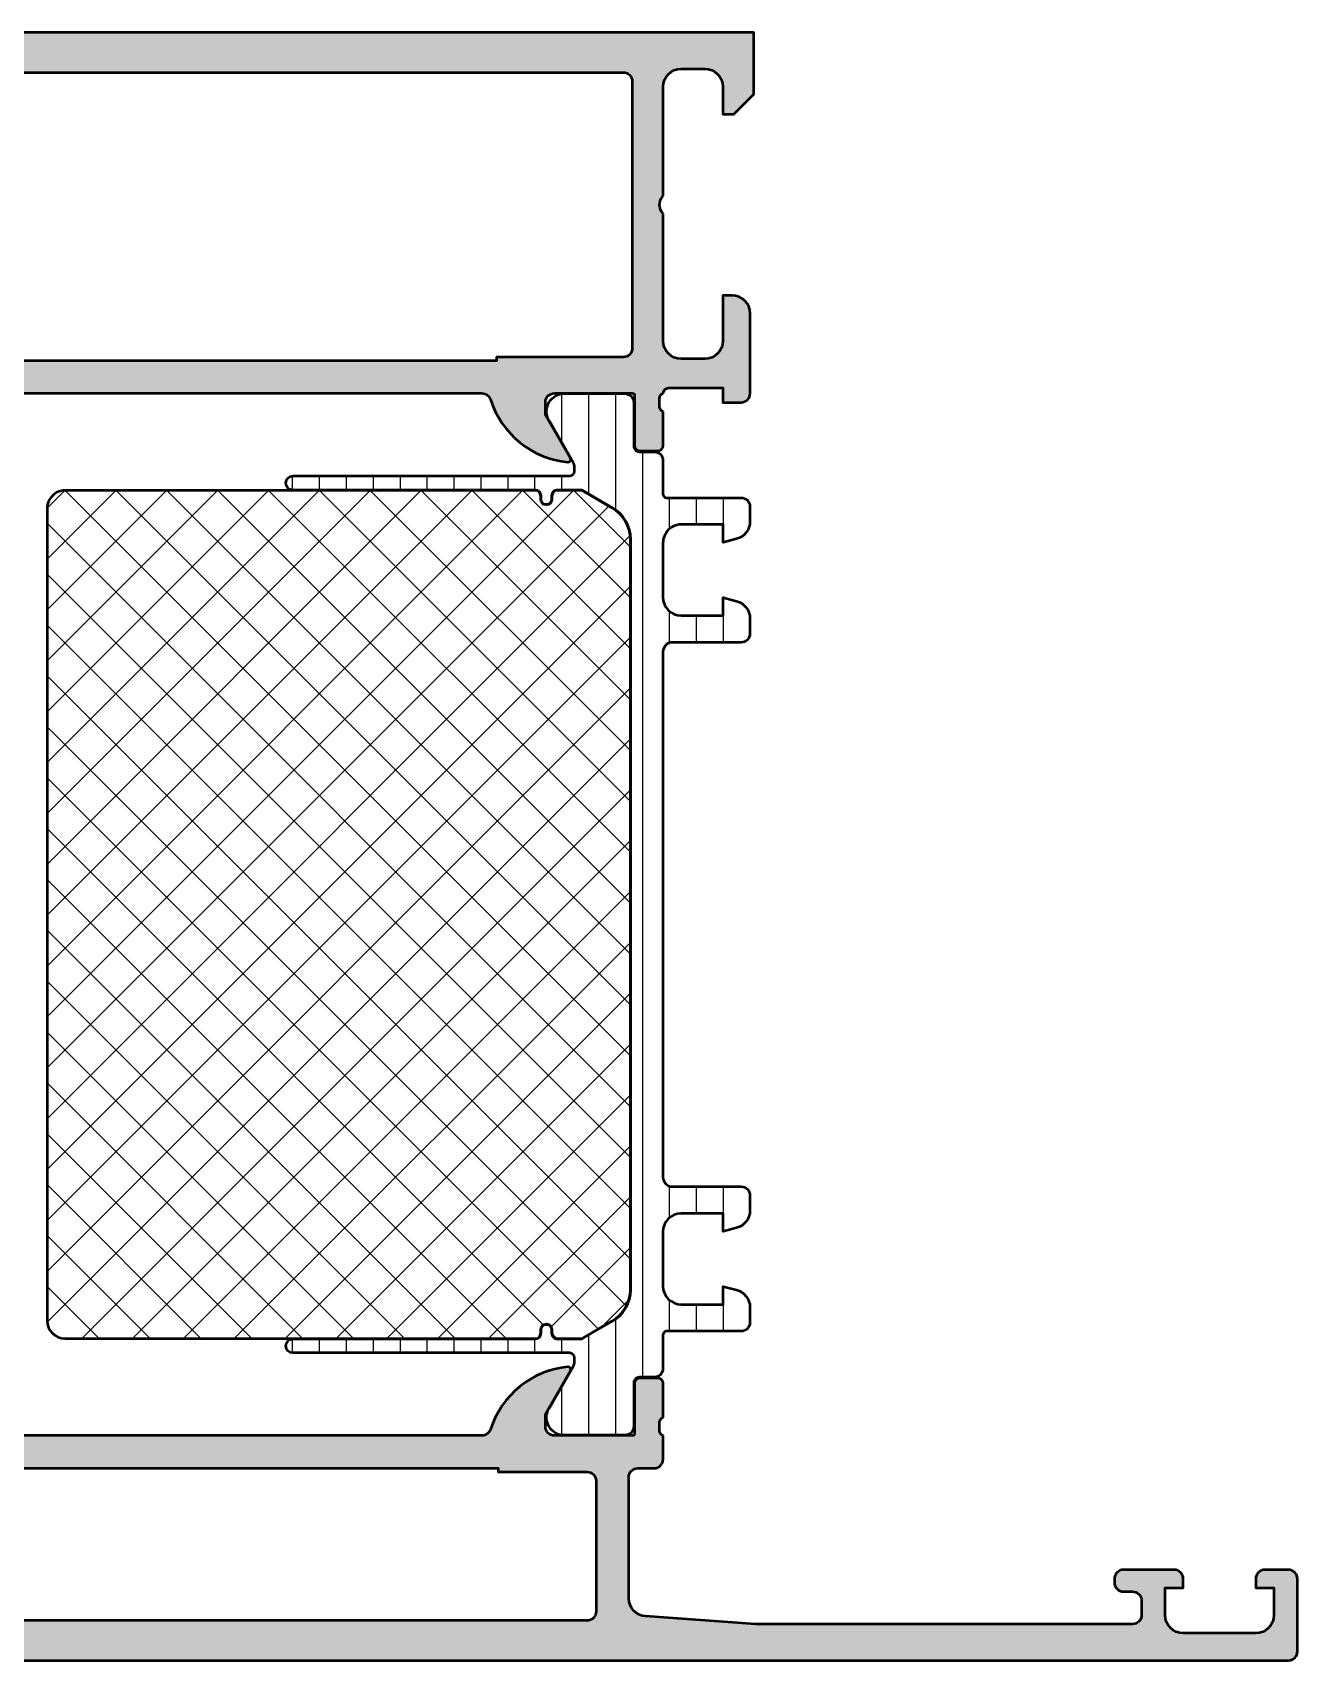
# Model space of a CAD drawing. Extents: x 0 to 155, y 0 to 90.
# Drawn here: x 85.2 to 155, y 0 to 89.8 of the extents above; entities that cross this region are included whole.
import ezdxf

# ---------------------------------------------------------------- set-up
doc = ezdxf.new("R2010")
doc.units = 0
for name, color, linetype, lineweight in [('0S-Alu contour', 7, 'Continuous', 50), ('0S-Alu hatch', 252, 'Continuous', 25), ('0S-Plastic contour', 254, 'Continuous', 50), ('0S-Plastic hatch', 253, 'Continuous', 25), ('0S-PT contour', 91, 'Continuous', 50), ('0S-PT hatch', 103, 'Continuous', 25)]:
    doc.layers.add(name, color=color, linetype=linetype, lineweight=lineweight)

# ---------------------------------------------------------------- blocks, each defined once
blk = doc.blocks.new('345200__18852E1C_1FC7_4A7A_BAAA_ACDECFF277E5_')
at = {"layer": '0S-Alu hatch'}
h = blk.add_hatch(color=256, dxfattribs=at)
edge = h.paths.add_edge_path()
edge.add_line((0, 89.8), (0, 86.39999847412109))
edge.add_line((0, 86.39999847412109), (1.0999755859375, 85.29999999999998))
edge.add_line((1.0999755859375, 85.29999999999998), (1.699981689453125, 85.29999999999998))
edge.add_line((1.699981689453125, 85.29999999999998), (1.699981688716113, 86.79996542079876))
edge.add_ellipse((2.70002008335166, 86.79996542079876), major_axis=(-1.000038394635547, 0), ratio=1, start_angle=270.0000000000005, end_angle=360, ccw=False)
edge.add_line((2.700020083351651, 87.8000038154343), (3.999954429093549, 87.8000038157356))
edge.add_ellipse((3.99995442852657, 86.79995824322383), major_axis=(-1.000045572511766, 0), ratio=1, start_angle=180, end_angle=269.99999996751603, ccw=False)
edge.add_line((5.000000001038332, 86.79995824322384), (5, 80.8))
edge.add_ellipse((4.474877689036589, 80.29999999999998), major_axis=(-0.7250885749145083, 0), ratio=1, start_angle=136.4038464693326, end_angle=223.5961535306675, ccw=False)
edge.add_line((5, 79.8), (5.000000000364526, 72.80002700151539))
edge.add_ellipse((3.999972998484607, 72.80002700151539), major_axis=(-1.000027001879918, 0), ratio=1, start_angle=89.99999999999977, end_angle=180, ccw=False)
edge.add_line((3.999972998484603, 71.79999999963547), (2.699981689453123, 71.79999999999998))
edge.add_ellipse((2.700001512600939, 72.8000198231478), major_axis=(-1.000019823344284, 0), ratio=1, start_angle=0, end_angle=89.99886423980797, ccw=False)
edge.add_line((1.699981689256651, 72.8000198231478), (1.699981689453125, 75.3))
edge.add_line((1.699981689453125, 75.3), (1.200016055021636, 75.30000000059047))
edge.add_arc((1.200016055021636, 74.29996563443149), 1.000034366158985, 90, 180)
edge.add_line((0.1999816888626515, 74.29996563443149), (0.199981689453125, 69.90004511945664))
edge.add_ellipse((0.1211452429100608, 69.6325245274635), major_axis=(-0.278895056327454, 0), ratio=1, start_angle=178.8354106259059, end_angle=253.58012358050462, ccw=False)
edge.add_line((0.3999826894531289, 69.62685611946515), (0.3999826894531287, 69.17326211946504))
edge.add_ellipse((0.1211145938099747, 69.16760145998806), major_axis=(-0.2789255417371335, 0), ratio=1, start_angle=106.4245945553528, end_angle=181.1628700728662, ccw=False)
edge.add_line((0.1999816894531285, 68.90005811946514), (0.1999816894531423, 67.02004711945659))
edge.add_arc((0.4999816894531251, 67.02004711945659), 0.2999999999999829, 180, 269.9999999999992)
edge.add_line((0.4999816894531207, 66.7200471194566), (1.479956008495917, 66.7200471194566))
edge.add_arc((1.479956008495918, 67.0200471194566), 0.2999999999999971, 269.9999999999999, 360)
edge.add_line((1.779956008495915, 67.0200471194566), (1.779956008495917, 69.78004511945662))
edge.add_ellipse((1.899956008496017, 69.7800451194566), major_axis=(-0.1200000000001002, 0), ratio=1, start_angle=268.4287599274838, end_angle=360, ccw=False)
edge.add_line((1.903246393556587, 69.89999999999999), (6.199999999999999, 69.9))
edge.add_ellipse((6.200000000000006, 69.4), major_axis=(-0.5, 0), ratio=1, start_angle=180, end_angle=270.00000000000074, ccw=False)
edge.add_line((6.700000000000002, 69.4), (6.699999999999997, 68.70000000000002))
edge.add_line((6.699999999999997, 68.70000000000002), (5.318504542377634, 66.30717967697245))
edge.add_arc((5.438119784648298, 66.2381197846483), 0.1381197846483012, 150.0000000000008, 275.6225775507929)
edge.add_arc((4.961776758826214, 71.0766088618478), 4.999999999999991, 275.6225775507933, 342.2515836439298)
edge.add_ellipse((10.20000000000002, 69.4), major_axis=(-0.5000000000000052, 0), ratio=1, start_angle=269.9999999999994, end_angle=342.2515836439316, ccw=False)
edge.add_line((10.20000000000002, 69.9), (110, 69.9))
edge.add_ellipse((110, 69.39999999999972), major_axis=(-0.5000000000002843, 0), ratio=1, start_angle=197.7484163560705, end_angle=269.9999999999984, ccw=False)
edge.add_arc((115.2382232411738, 71.07660886184748), 4.999999999999648, 197.7484163560697, 264.3774224492062)
edge.add_arc((114.7618802153517, 66.23811978464833), 0.1381197846483166, 264.3774224492049, 390.0000000000004)
edge.add_line((114.8814954576224, 66.3071796769725), (113.5, 68.69999999999999))
edge.add_line((113.5, 68.69999999999999), (113.5, 69.39999999999999))
edge.add_ellipse((114, 69.39999999999996), major_axis=(-0.5000000000000427, 0), ratio=1, start_angle=270.00000000000324, end_angle=360, ccw=False)
edge.add_line((114, 69.9), (118.3000256809572, 69.9))
edge.add_ellipse((118.3000256809572, 69.78), major_axis=(-0.1200000000000045, 0), ratio=1, start_angle=180, end_angle=270, ccw=False)
edge.add_line((118.4200256809572, 69.78), (118.4200256809572, 67.02000200000003))
edge.add_arc((118.7200256809572, 67.02000200000003), 0.3000000000000114, 180, 270)
edge.add_line((118.7200256809572, 66.72000200000002), (119.7, 66.72000200000002))
edge.add_arc((119.7, 67.02000200000003), 0.3000000000000114, 270, 360)
edge.add_line((120, 67.02000200000003), (120, 68.90001300000856))
edge.add_ellipse((120.0788670956431, 69.16755634053149), major_axis=(-0.2789255417371343, 0), ratio=1, start_angle=-1.1628700728571175, end_angle=73.57540544465178, ccw=False)
edge.add_line((119.799999, 69.1732170000084), (119.799999, 69.62681100000908))
edge.add_ellipse((120.0788364465432, 69.63247940800692), major_axis=(-0.2788950563275547, 0), ratio=1, start_angle=-73.58012358034313, end_angle=1.1645893739855069, ccw=False)
edge.add_ellipse((120.3273485505039, 69.87235023397888), major_axis=(-0.3285142052917338, 0), ratio=1, start_angle=274.7855036741535, end_angle=355.17192476778405, ccw=False)
edge.add_line((120.2999420166015, 70.19971923828125), (123.2998046875, 70.19971923828125))
edge.add_line((123.2998046875, 70.19971923828125), (123.2999877929688, 69.39999084472655))
edge.add_line((123.2999877929688, 69.39999084472655), (124.2999850521012, 69.39999084471904))
edge.add_arc((124.2999850521012, 69.89999358559416), 0.5000027408751322, 270, 360)
edge.add_line((124.7999877929763, 69.89999358559417), (124.7999877935592, 74.29996563443315))
edge.add_arc((123.7999534274002, 74.29996563443143), 1.000034366159042, 0, 90)
edge.add_line((123.7999534274002, 75.30000000059047), (123.2999877929688, 75.3))
edge.add_line((123.2999877929688, 75.3), (123.2999877931652, 72.80001982314788))
edge.add_ellipse((122.2999679698208, 72.80001982314789), major_axis=(-1.000019823344374, 0), ratio=1, start_angle=90.0000000000008, end_angle=180, ccw=False)
edge.add_line((122.2999679698208, 71.79999999980352), (120.9999964837861, 71.79999999963546))
edge.add_ellipse((120.9999964839373, 72.80002700151539), major_axis=(-1.000027001879928, 0), ratio=1, start_angle=0, end_angle=89.9999999913394, ccw=False)
edge.add_line((119.9999694820573, 72.80002700151537), (119.9999694824219, 79.8))
edge.add_ellipse((120.5250917933853, 80.29999999999998), major_axis=(-0.725088574914509, 0), ratio=1, start_angle=-43.59615353066738, end_angle=43.59615353066738, ccw=False)
edge.add_line((119.9999694824219, 80.8), (119.9999694813836, 86.79995824322388))
edge.add_ellipse((121.0000150538953, 86.79995824322384), major_axis=(-1.000045572511737, 0), ratio=1, start_angle=270, end_angle=360, ccw=False)
edge.add_line((121.0000150538953, 87.80000381573556), (122.2999493998689, 87.8000038154343))
edge.add_ellipse((122.2999493990702, 86.79996542079871), major_axis=(-1.000038394635581, 0), ratio=1, start_angle=180, end_angle=269.99999995423684, ccw=False)
edge.add_line((123.2999877937058, 86.79996542079873), (123.2999877929688, 85.29999999999998))
edge.add_line((123.2999877929688, 85.29999999999998), (123.8999938964843, 85.29999999999998))
edge.add_line((123.8999938964843, 85.29999999999998), (124.9999694824219, 86.3999984741211))
edge.add_line((124.9999694824219, 86.3999984741211), (124.9999694824218, 89.8))
edge.add_line((124.9999694824218, 89.8), (0, 89.8))
edge = h.paths.add_edge_path()
edge.add_ellipse((7.199993356236526, 87.09998757027714), major_axis=(-0.5000078521478031, 0), ratio=1, start_angle=270.00000000003195, end_angle=360, ccw=False)
edge.add_line((7.199993356236247, 87.59999542242494), (117.7999799408826, 87.59999542242494))
edge.add_ellipse((117.7999799408826, 87.09998757027714), major_axis=(-0.5000078521478031, 0), ratio=1, start_angle=180, end_angle=270.00000000000165, ccw=False)
edge.add_line((118.2999877930304, 87.09998757027786), (118.2999877929904, 72.39999549855546))
edge.add_ellipse((117.7999831391398, 72.39999549855546), major_axis=(-0.5000046538505672, 0), ratio=1, start_angle=90, end_angle=180, ccw=False)
edge.add_line((117.7999831391398, 71.8999908447049), (110.7999877929687, 71.89999084472656))
edge.add_line((110.7999877929687, 71.89999084472656), (110.7999877929687, 71.69999389648437))
edge.add_line((110.7999877929687, 71.69999389648437), (14.19998550415039, 71.69999389648437))
edge.add_line((14.19998550415039, 71.69999389648437), (14.19998550415039, 71.89999084472656))
edge.add_line((14.19998550415039, 71.89999084472656), (7.199985504150391, 71.89999084472656))
edge.add_ellipse((7.199990157979254, 72.39999549855543), major_axis=(-0.500004653850521, 0), ratio=1, start_angle=0, end_angle=89.99946671545888, ccw=False)
edge.add_line((6.699985504128733, 72.39999549855332), (6.699985504088723, 87.09998757027714))
at = {"layer": '0S-Alu contour', "color": 7}
for points in [[(0, 89.8), (0, 86.39999847412109), (1.0999755859375, 85.29999999999998), (1.699981689453125, 85.29999999999998), (1.699981688716113, 86.79996542079876)], [(123.2999877937058, 86.79996542079873), (123.2999877929688, 85.29999999999998), (123.8999938964843, 85.29999999999998), (124.9999694824219, 86.3999984741211), (124.9999694824218, 89.8), (0, 89.8)], [(2.700020083351651, 87.8000038154343), (3.999954429093549, 87.8000038157356)], [(7.199993356236247, 87.59999542242494), (117.7999799408826, 87.59999542242494)], [(121.0000150538953, 87.80000381573556), (122.2999493998689, 87.8000038154343)], [(5.000000001038332, 86.79995824322384), (5, 80.8)], [(6.699985504128733, 72.39999549855332), (6.699985504088723, 87.09998757027714)], [(118.2999877930304, 87.09998757027786), (118.2999877929904, 72.39999549855546)], [(119.9999694824219, 80.8), (119.9999694813836, 86.79995824322388)], [(5, 79.8), (5.000000000364526, 72.80002700151539)], [(119.9999694820573, 72.80002700151537), (119.9999694824219, 79.8)], [(1.699981689256651, 72.8000198231478), (1.699981689453125, 75.3), (1.200016055021636, 75.30000000059047)], [(123.7999534274002, 75.30000000059047), (123.2999877929688, 75.3), (123.2999877931652, 72.80001982314788)], [(0.1999816888626515, 74.29996563443149), (0.199981689453125, 69.90004511945664)], [(124.7999877929763, 69.89999358559417), (124.7999877935592, 74.29996563443315)], [(117.7999831391398, 71.8999908447049), (110.7999877929687, 71.89999084472656), (110.7999877929687, 71.69999389648437), (14.19998550415039, 71.69999389648437), (14.19998550415039, 71.89999084472656), (7.199985504150391, 71.89999084472656)], [(3.999972998484603, 71.79999999963547), (2.699981689453123, 71.79999999999998)], [(122.2999679698208, 71.79999999980352), (120.9999964837861, 71.79999999963546)], [(120.2999420166015, 70.19971923828125), (123.2998046875, 70.19971923828125), (123.2999877929688, 69.39999084472655), (124.2999850521012, 69.39999084471904)], [(0.3999826894531289, 69.62685611946515), (0.3999826894531287, 69.17326211946504)], [(1.779956008495915, 67.0200471194566), (1.779956008495917, 69.78004511945662)], [(1.903246393556587, 69.89999999999999), (6.2, 69.9)], [(6.700000000000002, 69.4), (6.699999999999997, 68.70000000000002), (5.318504542377634, 66.30717967697245)], [(10.20000000000002, 69.9), (110, 69.9)], [(114.8814954576224, 66.3071796769725), (113.5, 68.69999999999999), (113.5, 69.39999999999999)], [(114, 69.9), (118.3000256809572, 69.9)], [(118.4200256809572, 69.78), (118.4200256809572, 67.02000200000003)], [(119.799999, 69.1732170000084), (119.799999, 69.62681100000908)], [(0.1999816894531285, 68.90005811946514), (0.1999816894531423, 67.02004711945659)], [(120, 67.02000200000003), (120, 68.90001300000856)], [(0.4999816894531207, 66.7200471194566), (1.479956008495917, 66.7200471194566)], [(118.7200256809572, 66.72000200000002), (119.7, 66.72000200000002)]]:
    blk.add_lwpolyline(points, dxfattribs=at)
at = {"layer": '0S-Alu contour', "color": 7, "extrusion": (0, 0, -1)}
for centre, radius, start, end in [((-2.70002008335166, 86.79996542079876), 1.000038394635547, 0, 89.99999999999947), ((-3.99995442852657, 86.79995824322383), 1.000045572511766, 90.000000032484, 180), ((-7.199993356236526, 87.09998757027714), 0.5000078521478031, 0, 89.99999999996804), ((-117.7999799408826, 87.09998757027714), 0.5000078521478031, 89.99999999999837, 180), ((-121.0000150538953, 86.79995824322384), 1.000045572511737, 0, 90), ((-122.2999493990702, 86.79996542079871), 1.000038394635581, 90.00000004576319, 180), ((-4.474877689036589, 80.29999999999998), 0.7250885749145083, 136.4038464693325, 223.5961535306675), ((-120.5250917933853, 80.29999999999998), 0.725088574914509, 316.4038464693326, 43.59615353066742), ((-2.700001512600939, 72.8000198231478), 1.000019823344284, 270.001135760192, 0), ((-3.999972998484607, 72.80002700151539), 1.000027001879918, 180, 270.0000000000002), ((-120.9999964839373, 72.80002700151539), 1.000027001879928, 270.0000000086606, 0), ((-122.2999679698208, 72.80001982314789), 1.000019823344374, 180, 269.9999999999992), ((-7.199990157979254, 72.39999549855543), 0.500004653850521, 270.0005332845412, 0), ((-117.7999831391398, 72.39999549855546), 0.5000046538505672, 180, 270), ((-120.3273485505039, 69.87235023397888), 0.3285142052917338, 4.828075232215938, 85.21449632584648), ((-0.1211452429100608, 69.6325245274635), 0.278895056327454, 106.4198764194954, 181.1645893740941), ((-0.1211145938099747, 69.16760145998806), 0.2789255417371335, 178.8371299271338, 253.5754054446472), ((-1.899956008496017, 69.7800451194566), 0.1200000000001002, 0, 91.57124007251622), ((-6.200000000000006, 69.4), 0.5, 89.99999999999928, 180), ((-10.20000000000002, 69.4), 0.5000000000000052, 17.74841635606839, 90.00000000000063), ((-110, 69.39999999999972), 0.5000000000002843, 90.0000000000016, 162.2515836439295), ((-114, 69.39999999999996), 0.5000000000000427, 0, 89.99999999999675), ((-118.3000256809572, 69.78), 0.1200000000000045, 90, 180), ((-120.0788364465432, 69.63247940800692), 0.2788950563275547, 358.8354106260145, 73.58012358034303), ((-120.0788670956431, 69.16755634053149), 0.2789255417371343, 286.4245945553482, 1.162870072857074)]:
    blk.add_arc(centre, radius, start, end, dxfattribs=at)
at = {"layer": '0S-Alu contour', "color": 7}
for centre, radius, start, end in [((1.200016055021636, 74.29996563443149), 1.000034366158985, 90, 180), ((123.7999534274002, 74.29996563443143), 1.000034366159042, 0, 90), ((4.961776758826214, 71.0766088618478), 4.999999999999991, 275.6225775507933, 342.2515836439298), ((115.2382232411738, 71.07660886184748), 4.999999999999648, 197.7484163560697, 264.3774224492062), ((124.2999850521012, 69.89999358559416), 0.5000027408751322, 270, 0), ((0.4999816894531251, 67.02004711945659), 0.2999999999999829, 180, 269.9999999999992), ((1.479956008495918, 67.0200471194566), 0.2999999999999971, 269.9999999999999, 0), ((118.7200256809572, 67.02000200000003), 0.3000000000000114, 180, 270), ((119.7, 67.02000200000003), 0.3000000000000114, 270, 0), ((5.438119784648298, 66.2381197846483), 0.1381197846483012, 150.0000000000008, 275.6225775507929), ((114.7618802153517, 66.23811978464833), 0.1381197846483166, 264.3774224492049, 30.00000000000041)]:
    blk.add_arc(centre, radius, start, end, dxfattribs=at)
blk = doc.blocks.new('441140__5F54502F_4A59_4E44_AB40_C9C9BFCBDD81_')
at = {"layer": '0S-PT hatch'}
h = blk.add_hatch(dxfattribs=at)
h.set_pattern_fill('ANSI37', color=256, scale=0.625, angle=90, style=0)
h.set_pattern_definition([(135, (0, 0), (-1.403165018917055, -1.403165018917055), []), (225, (0, 0), (1.403165018917055, -1.403165018917055), [])])
edge = h.paths.add_edge_path()
edge.add_arc((86.99999999999969, 63.55020331974266), 0.9899999999999806, 89.99999999989555, 180)
edge.add_line((86.0099999999997, 63.55020331974268), (86.00999999999972, 18.74979668030454))
edge.add_arc((86.99999999999972, 18.74979668030454), 0.9899999999999948, 180, 270)
edge.add_line((86.99999999999972, 17.75979668030455), (112.9563458752438, 17.75979668030453))
edge.add_arc((112.9563458752438, 18.04979668030455), 0.2900000000000133, 270, 360)
edge.add_line((113.2463458752438, 18.04979668030454), (113.2463458752438, 18.25036747559079))
edge.add_ellipse((113.5557750799576, 18.25036747559079), major_axis=(-0.3094292047137657, 0), ratio=1, start_angle=180, end_angle=360, ccw=False)
edge.add_line((113.8652042846713, 18.25036747559079), (113.8652042846713, 18.04979668030455))
edge.add_arc((114.1552042846713, 18.04979668030455), 0.289999999999992, 180, 266.5483281938036)
edge.add_line((114.1377443691965, 17.76032275859207), (115.4650128094601, 17.76032275859206))
edge.add_arc((115.4650128094601, 17.95032275859205), 0.1899999999999906, 270, 299.9999999999964)
edge.add_line((115.5600128094601, 17.78577793187301), (117.1949999999997, 18.72973822645258))
edge.add_arc((116.1999999999997, 20.45312877998364), 1.989999999999985, 299.999999999998, 360)
edge.add_line((118.1899999999997, 20.45312877998364), (118.1899999999997, 61.84646458067266))
edge.add_arc((116.1999999999997, 61.84646458067266), 1.989999999999994, 0, 60.0000000000007)
edge.add_line((117.1949999999997, 63.5698551342037), (115.5600128094601, 64.51381542878326))
edge.add_arc((115.4650128094602, 64.34927060206427), 0.189999999999929, 60.00000000000783, 90.00000000000857)
edge.add_line((115.4650128094601, 64.53927060206419), (114.1382819763842, 64.5392706020642))
edge.add_arc((114.1557418918592, 64.2497966803517), 0.2900000000000093, 93.45167180620177, 180)
edge.add_line((113.8657418918592, 64.2497966803517), (113.8657418918592, 64.04922588506548))
edge.add_ellipse((113.5557750799576, 64.04922588506548), major_axis=(-0.3099668119015746, 0), ratio=1, start_angle=0, end_angle=180, ccw=False)
edge.add_line((113.245808268056, 64.0492258850655), (113.245808268056, 64.24979668030454))
edge.add_arc((112.955401628665, 64.24979668030456), 0.2904066393909659, 0, 89.99999999989626)
edge.add_line((112.9554016286656, 64.54020331969552), (87.0000000000015, 64.54020331974264))
at = {"layer": '0S-PT contour', "color": 7}
for points in [[(112.9554016286656, 64.54020331969552), (87.0000000000015, 64.54020331974264)], [(113.245808268056, 64.0492258850655), (113.245808268056, 64.24979668030454)], [(113.8657418918592, 64.2497966803517), (113.8657418918592, 64.04922588506548)], [(115.4650128094601, 64.53927060206419), (114.1382819763842, 64.5392706020642)], [(117.1949999999997, 63.5698551342037), (115.5600128094601, 64.51381542878326)], [(86.0099999999997, 63.55020331974268), (86.00999999999972, 18.74979668030454)], [(118.1899999999997, 20.45312877998364), (118.1899999999997, 61.84646458067266)], [(113.2463458752438, 18.04979668030454), (113.2463458752438, 18.25036747559079)], [(113.8652042846713, 18.25036747559079), (113.8652042846713, 18.04979668030455)], [(115.5600128094601, 17.78577793187301), (117.1949999999997, 18.72973822645258)], [(86.99999999999972, 17.75979668030455), (112.9563458752438, 17.75979668030453)], [(114.1377443691965, 17.76032275859207), (115.4650128094601, 17.76032275859206)]]:
    blk.add_lwpolyline(points, dxfattribs=at)
for centre, radius, start, end in [((86.99999999999969, 63.55020331974266), 0.9899999999999806, 89.99999999989555, 180), ((112.955401628665, 64.24979668030456), 0.2904066393909659, 0, 89.99999999989626), ((114.1557418918592, 64.2497966803517), 0.2900000000000093, 93.45167180620177, 180), ((115.4650128094602, 64.34927060206427), 0.189999999999929, 60.00000000000783, 90.00000000000857), ((116.1999999999997, 61.84646458067266), 1.989999999999994, 0, 60.0000000000007), ((116.1999999999997, 20.45312877998364), 1.989999999999985, 299.999999999998, 0), ((86.99999999999972, 18.74979668030454), 0.9899999999999948, 180, 270), ((112.9563458752438, 18.04979668030455), 0.2900000000000133, 270, 0), ((114.1552042846713, 18.04979668030455), 0.289999999999992, 180, 266.5483281938036), ((115.4650128094601, 17.95032275859205), 0.1899999999999906, 270, 299.9999999999964)]:
    blk.add_arc(centre, radius, start, end, dxfattribs=at)
at = {"layer": '0S-PT contour', "color": 7, "extrusion": (0, 0, -1)}
for centre, radius, start, end in [((-113.5557750799576, 64.04922588506548), 0.3099668119015746, 180, 0), ((-113.5557750799576, 18.25036747559079), 0.3094292047137657, 0, 180)]:
    blk.add_arc(centre, radius, start, end, dxfattribs=at)
blk = doc.blocks.new('284519__AE26DFBC_B8B0_437D_A060_DD15CA31E9E9___86A17F06_9C9A_4F16_AE77_5A1F9A7E91FB_')
at = {"layer": '0S-Plastic hatch'}
h = blk.add_hatch(dxfattribs=at)
h.set_pattern_fill('ANSI31', color=256, scale=0.4680000000000001, angle=45, style=0)
h.set_pattern_definition([(90, (0, 0), (-1.4859, 0), [])])
edge = h.paths.add_edge_path()
edge.add_line((120.1999999999997, 64.14000000004718), (124.2999999999997, 64.14000000004725))
edge.add_ellipse((124.2999999999997, 63.65000000004726), major_axis=(-0.4899999999999949, 0), ratio=1, start_angle=180, end_angle=270.00000000000165, ccw=False)
edge.add_line((124.7899999999997, 63.65000000004726), (124.7899999999997, 62.81925077667288))
edge.add_ellipse((123.7999999999998, 62.81925077667287), major_axis=(-0.9899999999998952, 0), ratio=1, start_angle=105.00000000000469, end_angle=180, ccw=False)
edge.add_line((124.0562308546513, 61.86298420864682), (123.3099999999997, 61.66303225377567))
edge.add_line((123.3099999999997, 61.66303225377567), (123.3099999999997, 62.66000000004715))
edge.add_line((123.3099999999997, 62.66000000004715), (120.9999999999997, 62.66000000004721))
edge.add_arc((120.9999999999997, 61.6500000000472), 1.010000000000005, 89.99999999999758, 180)
edge.add_line((119.9899999999997, 61.65000000004721), (119.9899999999997, 58.6500000000472))
edge.add_arc((120.9999999999997, 58.65000000004721), 1.009999999999976, 180, 270)
edge.add_line((120.9999999999997, 57.64000000004724), (123.3099999999997, 57.6400000000472))
edge.add_line((123.3099999999997, 57.6400000000472), (123.3099999999997, 58.63696774631879))
edge.add_line((123.3099999999997, 58.63696774631879), (124.0562308546512, 58.43701579144777))
edge.add_ellipse((123.7999999999997, 57.48074922342162), major_axis=(-0.9899999999999559, 0), ratio=1, start_angle=180, end_angle=255.00000000000222, ccw=False)
edge.add_line((124.7899999999997, 57.48074922342161), (124.7899999999997, 56.65000000004717))
edge.add_ellipse((124.2999999999997, 56.65000000004717), major_axis=(-0.4899999999999381, 0), ratio=1, start_angle=90, end_angle=180, ccw=False)
edge.add_line((124.2999999999997, 56.16000000004722), (120.4999999999997, 56.1600000000472))
edge.add_arc((120.4999999999997, 55.65000000004719), 0.5100000000000052, 90, 180)
edge.add_line((119.9899999999997, 55.6500000000472), (119.9899999999997, 26.65000000000002))
edge.add_arc((120.4999999999997, 26.65000000000002), 0.5099999999999909, 180, 269.9999999999984)
edge.add_line((120.4999999999997, 26.14000000000002), (124.2999999999997, 26.14000000000003))
edge.add_ellipse((124.2999999999997, 25.65000000000005), major_axis=(-0.4899999999999878, 0), ratio=1, start_angle=180, end_angle=269.9999999999967, ccw=False)
edge.add_line((124.7899999999997, 25.65000000000007), (124.7899999999997, 24.81925077662577))
edge.add_ellipse((123.7999999999995, 24.81925077662575), major_axis=(-0.9900000000001227, 0), ratio=1, start_angle=104.99999999999531, end_angle=180, ccw=False)
edge.add_line((124.056230854651, 23.86298420859943), (123.3099999999997, 23.66303225372851))
edge.add_line((123.3099999999997, 23.66303225372851), (123.3099999999997, 24.66000000000001))
edge.add_line((123.3099999999997, 24.66000000000001), (120.9999999999996, 24.65999999999998))
edge.add_arc((120.9999999999996, 23.65000000000005), 1.009999999999926, 90.00000000000081, 180)
edge.add_line((119.9899999999997, 23.65000000000005), (119.9899999999997, 20.65000000000003))
edge.add_arc((120.9999999999997, 20.65000000000003), 1.010000000000005, 180, 270)
edge.add_line((120.9999999999997, 19.64000000000002), (123.3099999999997, 19.64000000000003))
edge.add_line((123.3099999999997, 19.64000000000003), (123.3099999999997, 20.6369677462716))
edge.add_line((123.3099999999997, 20.6369677462716), (124.0562308546512, 20.43701579140052))
edge.add_ellipse((123.7999999999997, 19.48074922337434), major_axis=(-0.9900000000000234, 0), ratio=1, start_angle=180, end_angle=254.9999999999955, ccw=False)
edge.add_line((124.7899999999997, 19.48074922337436), (124.7899999999997, 18.64999999999997))
edge.add_ellipse((124.2999999999997, 18.64999999999996), major_axis=(-0.4899999999999807, 0), ratio=1, start_angle=90, end_angle=180, ccw=False)
edge.add_line((124.2999999999997, 18.15999999999999), (120.1999999999997, 18.16000000000003))
edge.add_arc((120.1999999999997, 17.95), 0.2100000000000257, 90.0000000000039, 180)
edge.add_line((119.9899999999997, 17.95), (119.9899999999997, 16.10999432109052))
edge.add_ellipse((119.500002678902, 16.10999432109052), major_axis=(-0.4899973210976612, 0), ratio=1, start_angle=89.9999999999983, end_angle=180, ccw=False)
edge.add_line((119.500002678902, 15.61999699999285), (118.6896686666595, 15.61999700000001))
edge.add_arc((118.6896686666595, 15.30999699999996), 0.3100000000000538, 89.99999999998948, 180.0079248428868)
edge.add_line((118.3796686696247, 15.30995412247373), (118.3800006123765, 12.91006375010295))
edge.add_ellipse((117.8900046396331, 12.90999597742345), major_axis=(-0.4899959774303841, 0), ratio=1, start_angle=89.999999998222, end_angle=180.0079247354991, ccw=False)
edge.add_line((117.8900046396179, 12.41999999999306), (114.4141775038086, 12.42000000000001))
edge.add_ellipse((114.5557711508847, 13.39981807472286), major_axis=(-0.9899960709244711, 0), ratio=1, start_angle=-32.7407569883847, end_angle=81.77710364110192, ccw=False)
edge.add_line((113.7230594459038, 13.93524634894244), (115.0416957421122, 16.21919172373781))
edge.add_arc((114.6000236536927, 16.47419118792786), 0.5099989808088489, 330.0000034006515, 360.005743823361)
edge.add_line((115.1100226319389, 16.47424231462575), (115.1099999986838, 16.70002606457017))
edge.add_arc((114.849999999945, 16.69999999995472), 0.260000000045304, 0.0057438172060589, 89.99999999386829)
edge.add_line((114.8499999999728, 16.96000000000003), (99.57101353298071, 16.9600000000006))
edge.add_ellipse((99.57101353298071, 17.34925907311707), major_axis=(-0.3892590731164738, 0), ratio=1, start_angle=-90.0000000000021, end_angle=89.9999999999979, ccw=False)
edge.add_line((99.57101353298071, 17.73851814623355), (112.9548640214773, 17.73851814623355))
edge.add_arc((112.9548640214773, 18.05000000000007), 0.3114818537665265, 270.0000000000026, 360)
edge.add_line((113.2663458752438, 18.04999999999997), (113.2663458752438, 18.25057079528626))
edge.add_ellipse((113.5557750799576, 18.25057079528626), major_axis=(-0.2894292047137554, 0), ratio=1, start_angle=180, end_angle=360, ccw=False)
edge.add_line((113.8452042846713, 18.25057079528625), (113.8452042846713, 18.04999999999999))
edge.add_arc((114.1552042846713, 18.04999999999999), 0.3099999999999454, 180, 273.3384387211056)
edge.add_line((114.1732567576347, 17.74052607828788), (115.4650128094599, 17.74052607828749))
edge.add_arc((115.46501280946, 17.95052607828751), 0.2100000000000151, 269.9999999999806, 299.9999999999946)
edge.add_line((115.57001280946, 17.76866074349275), (117.2049999999997, 18.71262103807238))
edge.add_arc((116.1999999999997, 20.45333209967911), 2.009999999999974, 299.9999999999984, 360)
edge.add_line((118.2099999999997, 20.4533320996791), (118.2099999999997, 61.84666790036817))
edge.add_arc((116.1999999999998, 61.84666790036817), 2.009999999999905, 0, 59.99999999999673)
edge.add_line((117.2049999999998, 63.58737896197474), (115.5700128094602, 64.5313392565545))
edge.add_arc((115.4650128094603, 64.34947392175984), 0.2099999999999226, 59.99999999999999, 90.00000000001165)
edge.add_line((115.4650128094602, 64.55947392175976), (114.1732567576365, 64.55947392175956))
edge.add_arc((114.1552042846716, 64.25000000004724), 0.3100000000002532, 86.66156127860039, 180)
edge.add_line((113.8452042846713, 64.25000000004725), (113.8452042846713, 64.04942920476101))
edge.add_ellipse((113.5557750799576, 64.04942920476103), major_axis=(-0.2894292047137554, 0), ratio=1, start_angle=0, end_angle=180, ccw=False)
edge.add_line((113.2663458752438, 64.04942920476103), (113.2663458752438, 64.25000000004712))
edge.add_arc((112.9548640214772, 64.25000000004712), 0.3114818537665798, 0, 90)
edge.add_line((112.9548640214772, 64.5614818538137), (99.57101353298069, 64.5614818538137))
edge.add_ellipse((99.57101353298069, 64.95074092693012), major_axis=(-0.3892590731164205, 0), ratio=1, start_angle=-90, end_angle=90, ccw=False)
edge.add_line((99.57101353298069, 65.34000000004654), (114.8499999999728, 65.34000000004723))
edge.add_arc((114.8499999999728, 65.60000000006471), 0.2600000000174845, 270.0000000000031, 359.9942561767024)
edge.add_line((115.1099999986838, 65.59997393542152), (115.1100226319114, 65.82575741233094))
edge.add_arc((114.6000226345779, 65.82580853910316), 0.5099999998962302, 359.9942561798751, 389.999996602473)
edge.add_line((115.0416956055391, 66.08080851286094), (113.7230594459037, 68.364753651105))
edge.add_ellipse((114.5557711508847, 68.90018192532436), major_axis=(-0.9899960709244858, 0), ratio=1, start_angle=-81.77710364109288, end_angle=32.74075698836867, ccw=False)
edge.add_line((114.4141775038084, 69.88000000004719), (117.8900046396179, 69.88000000005417))
edge.add_ellipse((117.8900046396179, 69.39000402260861), major_axis=(-0.4899959774455595, 0), ratio=1, start_angle=179.9920751942274, end_angle=270, ccw=False)
edge.add_line((118.3800006123764, 69.38993624932802), (118.3796686696247, 66.99004587703234))
edge.add_arc((118.6896686666747, 66.99000300006242), 0.310000000015188, 179.9920752598558, 269.9999999976966)
edge.add_line((118.6896686666622, 66.68000300004722), (119.5000026789021, 66.68000300005438))
edge.add_ellipse((119.5000026789021, 66.19000567895675), major_axis=(-0.4899973210976328, 0), ratio=1, start_angle=180, end_angle=269.99999999999835, ccw=False)
edge.add_line((119.9899999999997, 66.1900056789567), (119.9899999999997, 64.35000000004723))
edge.add_arc((120.1999999999997, 64.35000000004722), 0.2100000000000364, 180, 269.9999999999961)
at = {"layer": '0S-Plastic contour', "color": 7}
for points in [[(114.4141775038084, 69.88000000004719), (117.8900046396179, 69.88000000005417)], [(118.3800006123764, 69.38993624932802), (118.3796686696247, 66.99004587703234)], [(115.0416956055391, 66.08080851286094), (113.7230594459037, 68.364753651105)], [(118.6896686666622, 66.68000300004722), (119.5000026789021, 66.68000300005438)], [(115.1099999986838, 65.59997393542152), (115.1100226319114, 65.82575741233094)], [(119.9899999999997, 66.1900056789567), (119.9899999999997, 64.35000000004723)], [(99.57101353298069, 65.34000000004654), (114.8499999999728, 65.34000000004723)], [(112.9548640214772, 64.5614818538137), (99.57101353298069, 64.5614818538137)], [(113.2663458752438, 64.04942920476103), (113.2663458752438, 64.25000000004712)], [(113.8452042846713, 64.25000000004725), (113.8452042846713, 64.04942920476101)], [(115.4650128094602, 64.55947392175976), (114.1732567576365, 64.55947392175956)], [(117.2049999999998, 63.58737896197474), (115.5700128094602, 64.5313392565545)], [(120.1999999999997, 64.14000000004718), (124.2999999999997, 64.14000000004725)], [(124.7899999999997, 63.65000000004726), (124.7899999999997, 62.81925077667288)], [(124.0562308546513, 61.86298420864682), (123.3099999999997, 61.66303225377567), (123.3099999999997, 62.66000000004715), (120.9999999999997, 62.66000000004721)], [(118.2099999999997, 20.4533320996791), (118.2099999999997, 61.84666790036817)], [(119.9899999999997, 61.65000000004721), (119.9899999999997, 58.6500000000472)], [(120.9999999999997, 57.64000000004724), (123.3099999999997, 57.6400000000472), (123.3099999999997, 58.63696774631879), (124.0562308546512, 58.43701579144777)], [(124.7899999999997, 57.48074922342161), (124.7899999999997, 56.65000000004717)], [(124.2999999999997, 56.16000000004722), (120.4999999999997, 56.1600000000472)], [(119.9899999999997, 55.6500000000472), (119.9899999999997, 26.65000000000002)], [(120.4999999999997, 26.14000000000002), (124.2999999999997, 26.14000000000003)], [(124.7899999999997, 25.65000000000007), (124.7899999999997, 24.81925077662577)], [(124.056230854651, 23.86298420859943), (123.3099999999997, 23.66303225372851), (123.3099999999997, 24.66000000000001), (120.9999999999996, 24.65999999999998)], [(119.9899999999997, 23.65000000000005), (119.9899999999997, 20.65000000000003)], [(120.9999999999997, 19.64000000000002), (123.3099999999997, 19.64000000000003), (123.3099999999997, 20.6369677462716), (124.0562308546512, 20.43701579140052)], [(124.7899999999997, 19.48074922337436), (124.7899999999997, 18.64999999999997)], [(113.2663458752438, 18.04999999999997), (113.2663458752438, 18.25057079528626)], [(113.8452042846713, 18.25057079528625), (113.8452042846713, 18.04999999999999)], [(115.57001280946, 17.76866074349275), (117.2049999999997, 18.71262103807238)], [(124.2999999999997, 18.15999999999999), (120.1999999999997, 18.16000000000003)], [(99.57101353298071, 17.73851814623355), (112.9548640214773, 17.73851814623355)], [(114.1732567576347, 17.74052607828788), (115.4650128094599, 17.74052607828749)], [(119.9899999999997, 17.95), (119.9899999999997, 16.10999432109052)], [(114.8499999999728, 16.96000000000003), (99.57101353298071, 16.9600000000006)], [(113.7230594459038, 13.93524634894244), (115.0416957421122, 16.21919172373781)], [(115.1100226319389, 16.47424231462575), (115.1099999986838, 16.70002606457017)], [(118.3796686696247, 15.30995412247373), (118.3800006123765, 12.91006375010295)], [(119.500002678902, 15.61999699999285), (118.6896686666595, 15.61999700000001)], [(117.8900046396179, 12.41999999999306), (114.4141775038086, 12.42000000000001)]]:
    blk.add_lwpolyline(points, dxfattribs=at)
at = {"layer": '0S-Plastic contour', "color": 7, "extrusion": (0, 0, -1)}
for centre, radius, start, end in [((-114.5557711508847, 68.90018192532436), 0.9899960709244858, 327.2592430116313, 81.77710364109286), ((-117.8900046396179, 69.39000402260861), 0.4899959774455596, 90, 180.0079248057727), ((-119.5000026789021, 66.19000567895675), 0.4899973210976328, 90.00000000000165, 180), ((-99.57101353298069, 64.95074092693012), 0.3892590731164205, 270, 90), ((-113.5557750799576, 64.04942920476103), 0.2894292047137554, 180, 0), ((-124.2999999999997, 63.65000000004726), 0.4899999999999949, 89.99999999999834, 180), ((-123.7999999999998, 62.81925077667287), 0.9899999999998954, 180, 254.9999999999953), ((-123.7999999999997, 57.48074922342162), 0.9899999999999559, 104.9999999999978, 180), ((-124.2999999999997, 56.65000000004717), 0.4899999999999381, 180, 270), ((-124.2999999999997, 25.65000000000005), 0.4899999999999878, 90.00000000000333, 180), ((-123.7999999999995, 24.81925077662575), 0.9900000000001227, 180, 255.0000000000047), ((-123.7999999999997, 19.48074922337434), 0.9900000000000234, 105.0000000000045, 180), ((-113.5557750799576, 18.25057079528626), 0.2894292047137554, 0, 180), ((-124.2999999999997, 18.64999999999996), 0.4899999999999807, 180, 270), ((-99.57101353298071, 17.34925907311707), 0.3892590731164738, 270.0000000000021, 90.0000000000021), ((-119.500002678902, 16.10999432109052), 0.4899973210976612, 180, 270.0000000000017), ((-114.5557711508847, 13.39981807472286), 0.9899960709244711, 278.2228963588981, 32.74075698838472), ((-117.8900046396331, 12.90999597742345), 0.4899959774303841, 179.9920752645009, 270.000000001778)]:
    blk.add_arc(centre, radius, start, end, dxfattribs=at)
at = {"layer": '0S-Plastic contour', "color": 7}
for centre, radius, start, end in [((118.6896686666747, 66.99000300006242), 0.310000000015188, 179.9920752598558, 269.9999999976966), ((114.8499999999728, 65.60000000006471), 0.2600000000174845, 270.0000000000031, 359.9942561767024), ((114.6000226345779, 65.82580853910316), 0.5099999998962302, 359.9942561798751, 29.99999660247297), ((112.9548640214772, 64.25000000004712), 0.3114818537665798, 0, 90), ((114.1552042846716, 64.25000000004724), 0.3100000000002532, 86.66156127860039, 180), ((115.4650128094603, 64.34947392175984), 0.2099999999999226, 59.99999999999999, 90.00000000001165), ((120.1999999999997, 64.35000000004722), 0.2100000000000364, 180, 269.9999999999961), ((116.1999999999998, 61.84666790036817), 2.009999999999905, 0, 59.99999999999673), ((120.9999999999997, 61.6500000000472), 1.010000000000005, 89.99999999999758, 180), ((120.9999999999997, 58.65000000004721), 1.009999999999976, 180, 270), ((120.4999999999997, 55.65000000004719), 0.5100000000000052, 90, 180), ((120.4999999999997, 26.65000000000002), 0.5099999999999909, 180, 269.9999999999984), ((120.9999999999996, 23.65000000000005), 1.009999999999926, 90.00000000000081, 180), ((116.1999999999997, 20.45333209967911), 2.009999999999974, 299.9999999999984, 0), ((120.9999999999997, 20.65000000000003), 1.010000000000005, 180, 270), ((112.9548640214773, 18.05000000000007), 0.3114818537665265, 270.0000000000026, 0), ((114.1552042846713, 18.04999999999999), 0.3099999999999454, 180, 273.3384387211056), ((120.1999999999997, 17.95), 0.2100000000000257, 90.0000000000039, 180), ((115.46501280946, 17.95052607828751), 0.2100000000000151, 269.9999999999806, 299.9999999999946), ((114.849999999945, 16.69999999995472), 0.260000000045304, 0.0057438172060589, 89.99999999386829), ((114.6000236536927, 16.47419118792786), 0.5099989808088489, 330.0000034006515, 0.0057438233610352), ((118.6896686666595, 15.30999699999996), 0.3100000000000538, 89.99999999998948, 180.0079248428868)]:
    blk.add_arc(centre, radius, start, end, dxfattribs=at)
blk = doc.blocks.new('445090__D0E20C4C_A93C_419F_B80F_89338BC9D05C_')
at = {"layer": '0S-Alu hatch'}
h = blk.add_hatch(color=256, dxfattribs=at)
edge = h.paths.add_edge_path()
edge.add_line((0.7000000000000152, 10.5), (6.399999999999998, 10.5))
edge.add_ellipse((6.399999999999996, 9.999999999999991), major_axis=(-0.5000000000000071, 0), ratio=1, start_angle=180, end_angle=269.99999999999983, ccw=False)
edge.add_line((6.900000000000003, 9.999999999999991), (6.899999999999971, 2.800000000000006))
edge.add_ellipse((5.899999999999972, 2.80000000000001), major_axis=(-0.9999999999999991, 0), ratio=1, start_angle=90, end_angle=180, ccw=False)
edge.add_line((5.899999999999971, 1.800000000000011), (2.699999999999988, 1.800000000000011))
edge.add_ellipse((2.699999999999989, 2.800000000000011), major_axis=(-0.9999999999999996, 0), ratio=1, start_angle=0, end_angle=90, ccw=False)
edge.add_line((1.699999999999989, 2.80000000000001), (1.699999999999988, 4.5))
edge.add_line((1.699999999999988, 4.5), (1.099999999999995, 4.5))
edge.add_line((1.099999999999995, 4.5), (0, 3.400000000000005))
edge.add_line((0, 3.400000000000005), (0, 0))
edge.add_line((0, 0), (154.5, 0))
edge.add_arc((154.5, 0.5), 0.5, 270, 360)
edge.add_line((155, 0.5), (155, 4.5))
edge.add_arc((154.5, 4.5), 0.5, 0, 90)
edge.add_line((154.5, 5), (153.2, 4.999999999999998))
edge.add_arc((153.2, 4.49999999999999), 0.500000000000008, 90, 180)
edge.add_line((152.7, 4.500000000000007), (152.7, 3.999999999999999))
edge.add_line((152.7, 3.999999999999999), (153.7, 3.999999999999998))
edge.add_line((153.7, 3.999999999999998), (153.7, 2.499999999999977))
edge.add_ellipse((152.7, 2.499999999999968), major_axis=(-1, 0), ratio=1, start_angle=90, end_angle=180, ccw=False)
edge.add_line((152.7, 1.499999999999977), (148.7, 1.499999999999999))
edge.add_ellipse((148.7, 2.499999999999995), major_axis=(-0.9999999999999957, 0), ratio=1, start_angle=0, end_angle=90, ccw=False)
edge.add_line((147.7, 2.500000000000001), (147.7, 3.999999999999999))
edge.add_line((147.7, 3.999999999999999), (148.7, 3.999999999999999))
edge.add_line((148.7, 3.999999999999999), (148.7, 4.499999999999989))
edge.add_arc((148.2, 4.499999999999989), 0.5, 0, 90)
edge.add_line((148.2, 4.999999999999989), (145.4, 5))
edge.add_arc((145.4, 4.499999999999999), 0.5000000000000009, 90, 180)
edge.add_line((144.9, 4.499999999999928), (144.9, 4.300000000000014))
edge.add_arc((145.4, 4.300000000000014), 0.5000000000000285, 180, 269.9999999999968)
edge.add_line((145.4, 3.799999999999985), (145.8999999999999, 3.799999999999998))
edge.add_ellipse((145.9, 3.299999999999986), major_axis=(-0.5000000000000125, 0), ratio=1, start_angle=180, end_angle=270.00000000000324, ccw=False)
edge.add_line((146.3999999999999, 3.299999999999968), (146.3999999999999, 2.499999999999999))
edge.add_ellipse((145.9, 2.499999999999993), major_axis=(-0.5, 0), ratio=1, start_angle=90, end_angle=180, ccw=False)
edge.add_line((145.9, 1.999999999999999), (125.1, 2))
edge.add_line((125.1, 2), (119.0287529500121, 2.433660503570562))
edge.add_ellipse((119.1, 3.431119203401319), major_axis=(-1.000000000000023, 0), ratio=1, start_angle=0, end_angle=85.91438322002398, ccw=False)
edge.add_line((118.1, 3.431119203401315), (118.1, 10.1))
edge.add_ellipse((118.6, 10.10000000000001), major_axis=(-0.5, 0), ratio=1, start_angle=270, end_angle=360, ccw=False)
edge.add_line((118.6, 10.6), (119.5, 10.6))
edge.add_arc((119.5, 11.09999999999999), 0.4999999999999876, 270.0000000000017, 360)
edge.add_line((119.9999999999999, 11.09999999999998), (120, 12.40000000000003))
edge.add_ellipse((120.078836446543, 12.6675205919931), major_axis=(-0.2788950563273835, 0), ratio=1, start_angle=-1.1645893740937936, end_angle=73.5801235805124, ccw=False)
edge.add_line((119.799999, 12.67318899999146), (119.799999, 13.12678299999217))
edge.add_ellipse((120.0788670956432, 13.13244365946856), major_axis=(-0.2789255417371725, 0), ratio=1, start_angle=-73.57540544463882, end_angle=1.1628700727491719, ccw=False)
edge.add_line((120, 13.3999869999915), (120, 15.27999799999997))
edge.add_arc((119.7, 15.27999799999997), 0.3000000000000114, 0, 90)
edge.add_line((119.7, 15.57999799999998), (118.7200256809572, 15.579998))
edge.add_arc((118.7200256809572, 15.27999799999999), 0.3000000000000078, 90, 180)
edge.add_line((118.4200256809572, 15.279998), (118.4200256809572, 12.51999999999999))
edge.add_ellipse((118.3000256809572, 12.52), major_axis=(-0.1199999999999619, 0), ratio=1, start_angle=90.00000000000682, end_angle=180, ccw=False)
edge.add_line((118.3000256809572, 12.40000000000004), (114, 12.40000000000004))
edge.add_ellipse((114, 12.90000000000003), major_axis=(-0.4999999999999894, 0), ratio=1, start_angle=0, end_angle=90, ccw=False)
edge.add_line((113.5, 12.90000000000011), (113.5000000000001, 13.60000000000009))
edge.add_line((113.5000000000001, 13.60000000000009), (114.8814954576224, 15.99282032302763))
edge.add_arc((114.7618802153518, 16.06188021535177), 0.1381197846482745, 329.999999999999, 455.6225775507963)
edge.add_arc((115.2382232411736, 11.22339113815305), 4.999999999999153, 95.62257755079064, 162.2515836439297)
edge.add_ellipse((109.9999999999998, 12.90000000000086), major_axis=(-0.5000000000008252, 0), ratio=1, start_angle=89.9999999999983, end_angle=162.2515836439305, ccw=False)
edge.add_line((109.9999999999998, 12.40000000000003), (10.20000000000014, 12.40000000000003))
edge.add_ellipse((10.20000000000014, 12.90000000000066), major_axis=(-0.500000000000636, 0), ratio=1, start_angle=17.748416356070493, end_angle=90, ccw=False)
edge.add_arc((4.961776758826339, 11.22339113815283), 4.999999999999369, 17.7484163560703, 84.37742244920938)
edge.add_arc((5.438119784648131, 16.06188021535175), 0.1381197846482801, 84.37742244920841, 210.0000000000013)
edge.add_line((5.318504542377486, 15.99282032302761), (6.699999999999855, 13.6000000000001))
edge.add_line((6.699999999999855, 13.6000000000001), (6.699999999999926, 12.90000000000007))
edge.add_ellipse((6.199999999999944, 12.90000000000002), major_axis=(-0.4999999999999823, 0), ratio=1, start_angle=89.99999999999989, end_angle=180, ccw=False)
edge.add_line((6.199999999999943, 12.40000000000003), (1.899974319042748, 12.40000000000003))
edge.add_ellipse((1.899974319042748, 12.52), major_axis=(-0.119999999999969, 0), ratio=1, start_angle=0, end_angle=90.00000000000011, ccw=False)
edge.add_line((1.779974319042779, 12.52), (1.779974319042778, 15.279998))
edge.add_arc((1.479974319042779, 15.279998), 0.2999999999999989, 0, 89.99999999999991)
edge.add_line((1.47997431904278, 15.579998), (0.499999999999992, 15.579998))
edge.add_arc((0.4999999999999914, 15.279998), 0.2999999999999971, 89.99999999999989, 180)
edge.add_line((0.1999999999999942, 15.279998), (0.1999999999999922, 13.39998699999148))
edge.add_ellipse((0.1211329043568273, 13.13244365946854), major_axis=(-0.2789255417371466, 0), ratio=1, start_angle=178.8371299271139, end_angle=253.5754054446457, ccw=False)
edge.add_line((0.4000009999999925, 13.12678299999149), (0.4000009999999925, 12.67318899999149))
edge.add_ellipse((0.1211635534569202, 12.66752059199311), major_axis=(-0.2788950563274593, 0), ratio=1, start_angle=106.41987641949191, end_angle=181.1645893740976, ccw=False)
edge.add_line((0.1999999999999696, 12.39999999999997), (0.200000000000017, 10.99999999999998))
edge.add_arc((0.7000000000000153, 11), 0.4999999999999984, 180, 270)
edge = h.paths.add_edge_path()
edge.add_line((14.1, 10.40000000000003), (14.09999999999999, 10.60000000000003))
edge.add_line((14.09999999999999, 10.60000000000003), (110.9, 10.59999999999985))
edge.add_line((110.9, 10.59999999999985), (110.9, 10.40000000000002))
edge.add_line((110.9, 10.40000000000002), (115.8, 10.40000000000002))
edge.add_ellipse((115.8, 9.900000000000007), major_axis=(-0.5000000000000142, 0), ratio=1, start_angle=180, end_angle=270.00000000000165, ccw=False)
edge.add_line((116.3, 9.900000000000007), (116.3, 2.699999999999985))
edge.add_ellipse((115.8, 2.699999999999987), major_axis=(-0.4999999999999863, 0), ratio=1, start_angle=90, end_angle=180, ccw=False)
edge.add_line((115.8, 2.200000000000001), (9.199999999999989, 2.200000000000001))
edge.add_ellipse((9.199999999999996, 2.699999999999997), major_axis=(-0.4999999999999965, 0), ratio=1, start_angle=0, end_angle=90, ccw=False)
edge.add_line((8.7, 2.699999999999997), (8.7, 9.900000000000027))
edge.add_ellipse((9.200000000000003, 9.900000000000027), major_axis=(-0.5000000000000036, 0), ratio=1, start_angle=270, end_angle=360, ccw=False)
edge.add_line((9.200000000000003, 10.40000000000003), (14.1, 10.40000000000003))
at = {"layer": '0S-Alu contour', "color": 7}
for points in [[(0.1999999999999942, 15.279998), (0.1999999999999922, 13.39998699999148)], [(1.47997431904278, 15.579998), (0.499999999999992, 15.579998)], [(1.779974319042779, 12.52), (1.779974319042778, 15.279998)], [(5.318504542377486, 15.99282032302761), (6.699999999999855, 13.6000000000001), (6.699999999999926, 12.90000000000007)], [(113.5, 12.90000000000011), (113.5000000000001, 13.60000000000009), (114.8814954576224, 15.99282032302763)], [(118.4200256809572, 15.279998), (118.4200256809572, 12.51999999999999)], [(119.7, 15.57999799999998), (118.7200256809572, 15.579998)], [(120, 13.3999869999915), (120, 15.27999799999997)], [(0.4000009999999925, 13.12678299999149), (0.4000009999999925, 12.67318899999149)], [(119.799999, 12.67318899999146), (119.799999, 13.12678299999217)], [(0.1999999999999696, 12.39999999999997), (0.200000000000017, 10.99999999999998)], [(6.199999999999943, 12.40000000000003), (1.899974319042748, 12.40000000000003)], [(109.9999999999998, 12.40000000000003), (10.20000000000014, 12.40000000000003)], [(118.3000256809572, 12.40000000000004), (114, 12.40000000000004)], [(119.9999999999999, 11.09999999999998), (120, 12.40000000000003)], [(0.7000000000000152, 10.5), (6.399999999999998, 10.5)], [(6.900000000000003, 9.999999999999991), (6.899999999999971, 2.800000000000006)], [(8.7, 2.699999999999997), (8.7, 9.900000000000027)], [(9.200000000000003, 10.40000000000003), (14.1, 10.40000000000003)], [(14.1, 10.40000000000003), (14.09999999999999, 10.60000000000003), (110.9, 10.59999999999985), (110.9, 10.40000000000002), (115.8, 10.40000000000002)], [(116.3, 9.900000000000007), (116.3, 2.699999999999985)], [(118.1, 3.431119203401315), (118.1, 10.1)], [(118.6, 10.6), (119.5, 10.6)], [(1.699999999999989, 2.80000000000001), (1.699999999999988, 4.5), (1.099999999999995, 4.5), (0, 3.400000000000005), (0, 0), (154.5, 0)], [(144.9, 4.499999999999928), (144.9, 4.300000000000014)], [(148.2, 4.999999999999989), (145.4, 5)], [(147.7, 2.500000000000001), (147.7, 3.999999999999999), (148.7, 3.999999999999999), (148.7, 4.499999999999989)], [(152.7, 4.500000000000007), (152.7, 3.999999999999999), (153.7, 3.999999999999998), (153.7, 2.499999999999977)], [(154.5, 5), (153.2, 4.999999999999998)], [(155, 0.5), (155, 4.5)], [(145.4, 3.799999999999985), (145.8999999999999, 3.799999999999998)], [(146.3999999999999, 3.299999999999968), (146.3999999999999, 2.499999999999999)], [(5.899999999999971, 1.800000000000011), (2.699999999999988, 1.800000000000011)], [(115.8, 2.200000000000001), (9.199999999999996, 2.200000000000001)], [(145.9, 1.999999999999999), (125.1, 2), (119.0287529500121, 2.433660503570562)], [(152.7, 1.499999999999977), (148.7, 1.499999999999999)]]:
    blk.add_lwpolyline(points, dxfattribs=at)
for centre, radius, start, end in [((5.438119784648131, 16.06188021535175), 0.1381197846482801, 84.37742244920841, 210.0000000000013), ((4.961776758826339, 11.22339113815283), 4.999999999999369, 17.7484163560703, 84.37742244920938), ((115.2382232411736, 11.22339113815305), 4.999999999999153, 95.62257755079064, 162.2515836439297), ((114.7618802153518, 16.06188021535177), 0.1381197846482745, 329.999999999999, 95.6225775507963), ((0.4999999999999914, 15.279998), 0.2999999999999971, 89.99999999999989, 180), ((1.479974319042779, 15.279998), 0.2999999999999989, 0, 89.99999999999991), ((118.7200256809572, 15.27999799999999), 0.3000000000000078, 90, 180), ((119.7, 15.27999799999997), 0.3000000000000114, 0, 90), ((0.7000000000000153, 11), 0.4999999999999984, 180, 270), ((119.5, 11.09999999999999), 0.4999999999999876, 270.0000000000017, 0), ((145.4, 4.499999999999999), 0.5000000000000009, 90, 180), ((148.2, 4.499999999999989), 0.5, 0, 90), ((153.2, 4.49999999999999), 0.500000000000008, 90, 180), ((154.5, 4.5), 0.5, 0, 90), ((145.4, 4.300000000000014), 0.5000000000000285, 180, 269.9999999999968), ((154.5, 0.5), 0.5, 270, 0)]:
    blk.add_arc(centre, radius, start, end, dxfattribs=at)
at = {"layer": '0S-Alu contour', "color": 7, "extrusion": (0, 0, -1)}
for centre, radius, start, end in [((-0.1211329043568273, 13.13244365946854), 0.2789255417371466, 106.4245945553543, 181.1628700728862), ((-0.1211635534569202, 12.66752059199311), 0.2788950563274593, 178.8354106259024, 253.5801235805081), ((-6.199999999999944, 12.90000000000002), 0.4999999999999823, 180, 270.0000000000001), ((-10.20000000000014, 12.90000000000066), 0.500000000000636, 270, 342.2515836439295), ((-109.9999999999998, 12.90000000000086), 0.5000000000008252, 197.7484163560695, 270.0000000000017), ((-114, 12.90000000000003), 0.4999999999999894, 270, 0), ((-120.078836446543, 12.6675205919931), 0.2788950563273835, 286.4198764194876, 1.164589374093794), ((-120.0788670956432, 13.13244365946856), 0.2789255417371725, 358.8371299272508, 73.57540544463876), ((-1.899974319042748, 12.52), 0.119999999999969, 269.9999999999999, 0), ((-118.3000256809572, 12.52), 0.1199999999999619, 180, 269.9999999999932), ((-6.399999999999996, 9.999999999999991), 0.5000000000000071, 90.00000000000018, 180), ((-9.200000000000003, 9.900000000000027), 0.5000000000000036, 0, 90), ((-115.8, 9.900000000000007), 0.5000000000000142, 89.99999999999837, 180), ((-118.6, 10.10000000000001), 0.5, 0, 90), ((-145.9, 3.299999999999986), 0.5000000000000125, 89.99999999999675, 180), ((-2.699999999999989, 2.800000000000011), 0.9999999999999996, 270, 0), ((-5.899999999999972, 2.80000000000001), 0.9999999999999991, 180, 270.0000000000001), ((-9.199999999999996, 2.699999999999997), 0.4999999999999965, 270, 0), ((-115.8, 2.699999999999987), 0.4999999999999863, 180, 270), ((-119.1, 3.431119203401319), 1.000000000000023, 274.085616779976, 0), ((-145.9, 2.499999999999993), 0.5, 180, 270), ((-148.7, 2.499999999999995), 0.9999999999999957, 270, 0), ((-152.7, 2.499999999999968), 1, 180, 270)]:
    blk.add_arc(centre, radius, start, end, dxfattribs=at)
blk = doc.blocks.new('441140__CF567022_E169_48B7_881F_9DAD194C898B_')
at = {"layer": '0S-Alu contour', "color": 7}
for name in ['345200__18852E1C_1FC7_4A7A_BAAA_ACDECFF277E5_', '445090__D0E20C4C_A93C_419F_B80F_89338BC9D05C_']:
    blk.add_blockref(name, (0, 0), dxfattribs=at)
at = {"layer": '0S-Plastic contour', "color": 7}
blk.add_blockref('284519__AE26DFBC_B8B0_437D_A060_DD15CA31E9E9___86A17F06_9C9A_4F16_AE77_5A1F9A7E91FB_', (0, 0), dxfattribs=at)
at = {"layer": '0S-PT contour', "color": 7}
blk.add_blockref('441140__5F54502F_4A59_4E44_AB40_C9C9BFCBDD81_', (0, 0), dxfattribs=at)

msp = doc.modelspace()

# ---------------------------------------------------------------- block references
at = {"layer": '0S-Alu contour', "color": 7}
msp.add_blockref('441140__CF567022_E169_48B7_881F_9DAD194C898B_', (0, 0), dxfattribs=at)

doc.saveas('drawing.dxf')
